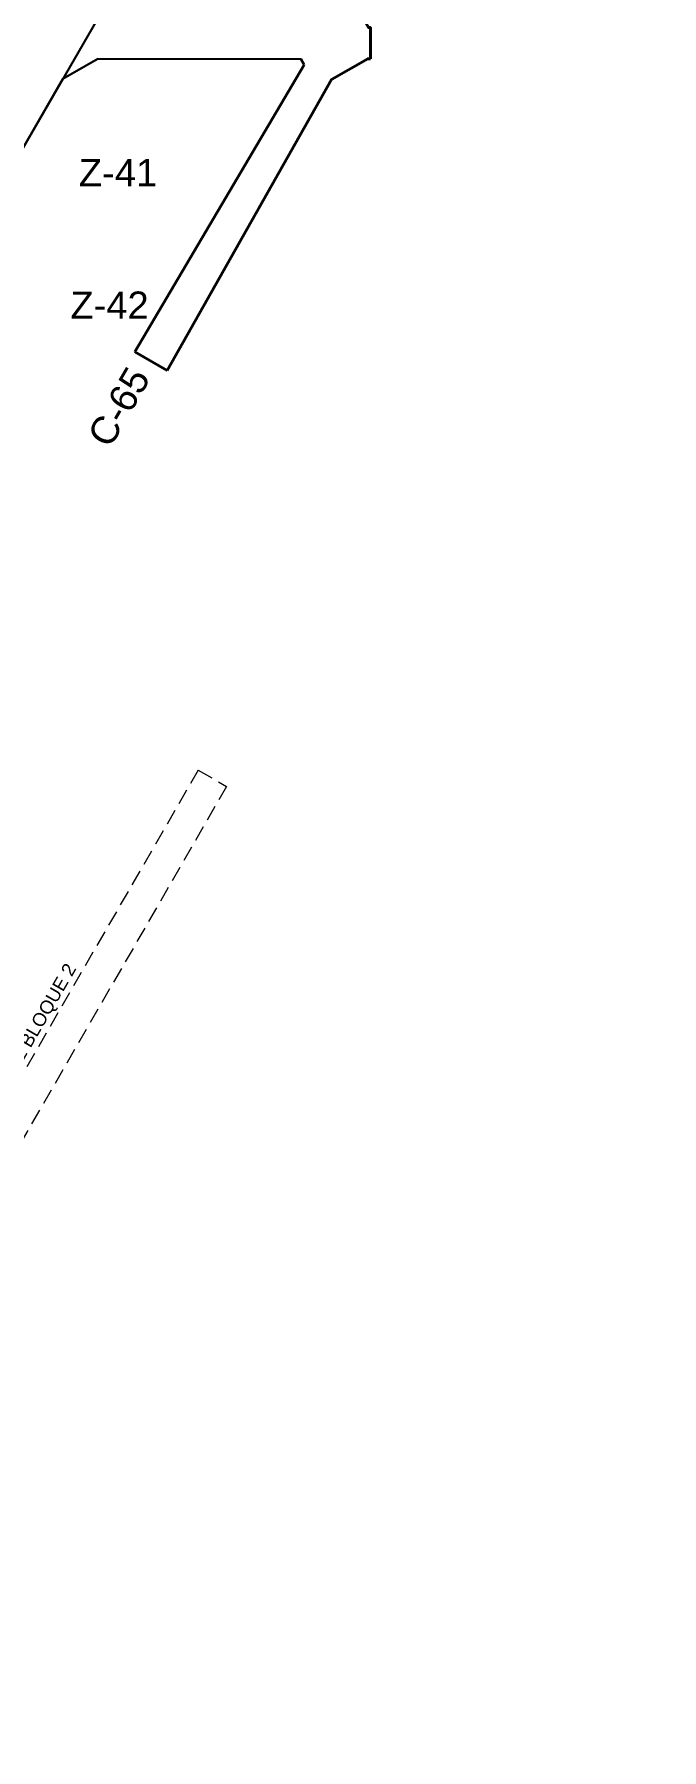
# Model space of a CAD drawing. Header units: millimetres. Extents: x -28 to 1943, y -5245 to 2752.
# Drawn here: x 1689.8 to 1770.2, y -321.2 to -101.1 of the extents above; entities that cross this region are included whole.
import ezdxf
from ezdxf.enums import TextEntityAlignment as Align

# ---------------------------------------------------------------- set-up
doc = ezdxf.new("R2010")
doc.units = ezdxf.units.MM
doc.linetypes.add('DASHEDX2', pattern=[1.5, 1, -0.5])
doc.layers.add('167', color=10, linetype='Continuous')
doc.styles.add('DG-T1-473 TO 560$0$Standard', font='arial.ttf')
doc.styles.add('DG-T1-473 TO 560$1$Standard', font='arial.ttf')

msp = doc.modelspace()

# ---------------------------------------------------------------- linework, layer by layer
at = {"color": 7, "lineweight": 40}
for p, q in [((1724.367, -105.019), (1702.653, -141.86)), ((1724.367, -105.019), (1702.653, -141.86)), ((1702.653, -141.86), (1706.81, -144.26)), ((1702.653, -141.86), (1706.81, -144.26))]:
    msp.add_line(p, q, dxfattribs=at)
at = {"lineweight": 40}
for p, q in [((1724.367, -105.019), (1702.653, -141.86)), ((1702.653, -141.86), (1706.81, -144.26))]:
    msp.add_line(p, q, dxfattribs=at)
at = {"color": 252, "linetype": 'DASHEDX2', "lineweight": 15, "ltscale": 2}
for p, q in [((1710.785, -195.526), (1680.55, -247.893)), ((1714.422, -197.626), (1684.188, -249.993))]:
    msp.add_line(p, q, dxfattribs=at)
at = {"lineweight": 40}
for points in [[(1766.441, -39.976), (1764.011, -44.113), (1764.118, -44.298), (1732.141, -99.424), (1732.619, -100.252), (1732.867, -100.252), (1732.867, -104.256)], [(1766.441, -39.976), (1764.011, -44.113), (1764.118, -44.298), (1732.141, -99.424), (1732.619, -100.252), (1732.867, -100.252), (1732.867, -104.256)], [(1706.81, -144.26), (1727.888, -106.92), (1732.51, -104.252), (1732.867, -104.252)], [(1706.81, -144.26), (1727.888, -106.92), (1732.51, -104.252), (1732.867, -104.252)], [(1706.81, -144.26), (1727.888, -106.92), (1732.51, -104.252), (1732.867, -104.252)]]:
    msp.add_lwpolyline(points, dxfattribs=at)
for points in [[(1678.823, -133.857), (1678.323, -132.991), (1693.415, -106.851), (1697.915, -104.253)], [(1678.823, -133.857), (1678.323, -132.991), (1693.415, -106.851), (1697.915, -104.253)], [(1697.915, -104.253), (1723.925, -104.252)]]:
    msp.add_lwpolyline(points)
at = {"color": 3}
msp.add_lwpolyline([(1697.915, -104.253), (1693.415, -106.851), (1678.323, -132.991), (1678.823, -133.857)], dxfattribs=at)
msp.add_lwpolyline([(1697.915, -104.253), (1693.415, -106.851), (1678.323, -132.991), (1678.823, -133.857)], dxfattribs=at)
at = {"linetype": 'Continuous', "lineweight": 40}
msp.add_lwpolyline([(1723.925, -104.252), (1724.367, -105.019)], dxfattribs=at)
at = {"color": 252, "linetype": 'DASHEDX2', "lineweight": 15, "ltscale": 2}
msp.add_lwpolyline([(1710.785, -195.526), (1714.422, -197.626)], dxfattribs=at)
at = {"layer": '167'}
msp.add_lwpolyline([(793.984, -747.719), (1288.758, -747.718), (1347.109, -646.658), (1351.609, -644.06), (1383.259, -644.06), (1805.194, 86.748), (1770.861, 87.511), (1838.66, 204.944), (1646.978, 301.627), (1521.565, 87.697), (1424.451, 87.511), (1164.8, -363.75), (913.868, -363.748), (890.119, -410.232), (793.984, -747.719)], close=True, dxfattribs=at)

# ---------------------------------------------------------------- texts
at = {"linetype": 'Continuous', "style": 'DG-T1-473 TO 560$0$Standard'}
for s, p in [('Z-41', (1700.49, -118.872)), ('Z-42', (1699.404, -135.872))]:
    msp.add_text(s, height=3.5, dxfattribs=at).set_placement(p, align=Align.MIDDLE_CENTER)
msp.add_text('C-65', height=3.5, rotation=60, dxfattribs=at).set_placement((1703.235, -144.324), align=Align.MIDDLE_RIGHT)
at = {"color": 252, "linetype": 'DASHEDX2', "lineweight": 15, "ltscale": 2, "style": 'DG-T1-473 TO 560$1$Standard'}
msp.add_text('RAMPA A UCL BLOQUE 2', height=1.7, rotation=59.99036, dxfattribs=at).set_placement((1695.21, -220.992), align=Align.RIGHT)

doc.saveas('drawing.dxf')
